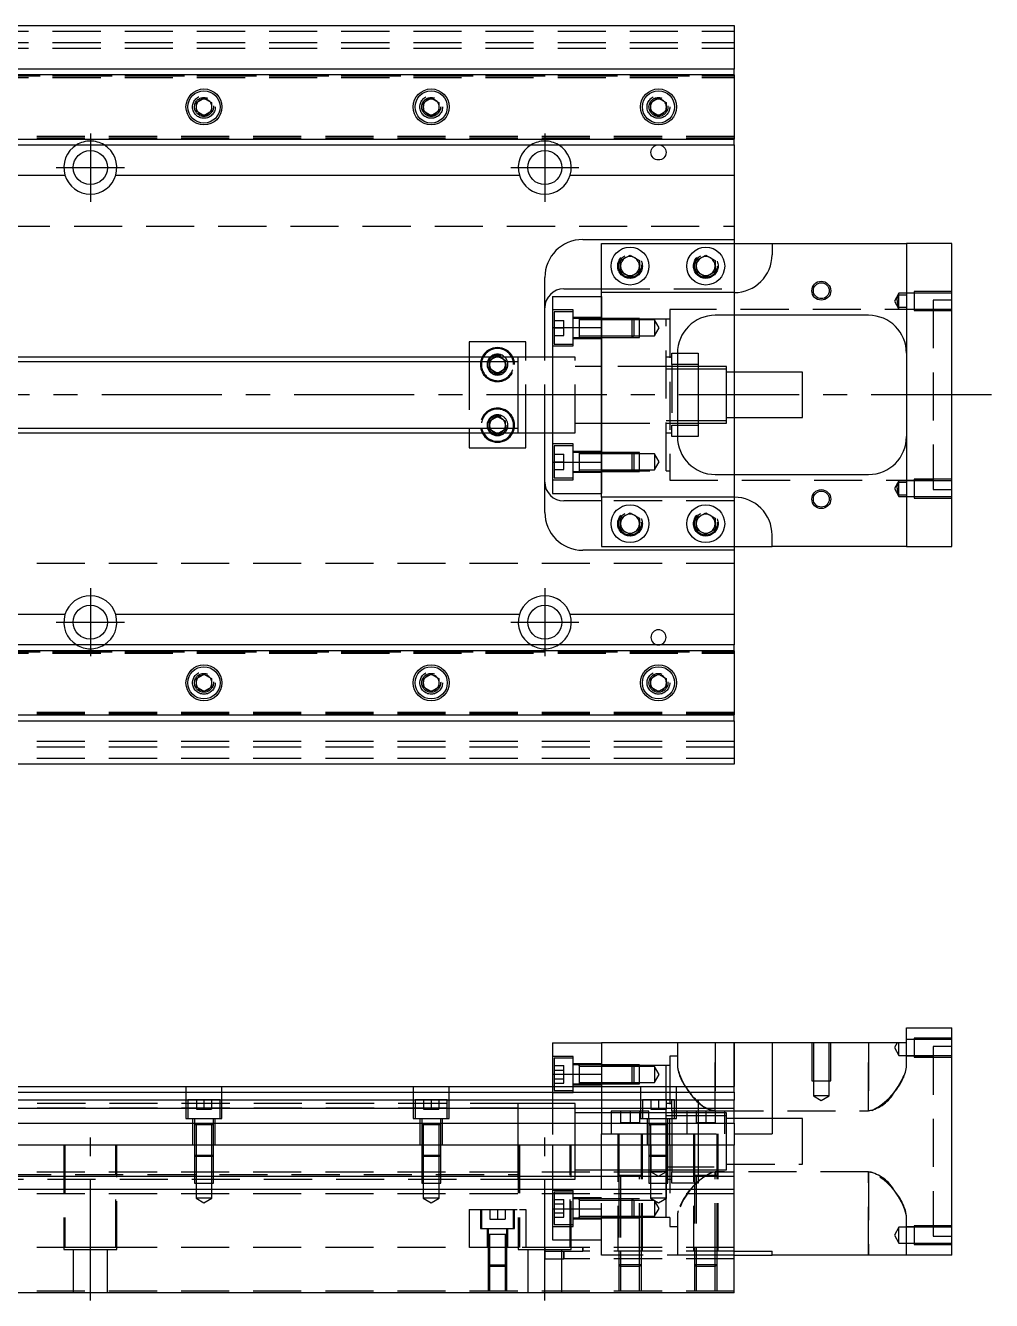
# Model space of a CAD drawing. Extents: x -20 to 806, y -281 to 102.
# Drawn here: x 392.9 to 647.9, y -239 to 97.5 of the extents above; entities that cross this region are included whole.
import ezdxf

# ---------------------------------------------------------------- set-up
doc = ezdxf.new("R2010")
doc.units = 0
doc.linetypes.add('CENTER', pattern=[50.8, 31.75, -6.35, 6.35, -6.35])
doc.linetypes.add('DASHED', pattern=[19.05, 12.7, -6.35])
doc.layers.get('0').update_dxf_attribs({"linetype": 'CONTINUOUS'})
doc.layers.add('CENTER', color=1, linetype='CENTER')

msp = doc.modelspace()

# ---------------------------------------------------------------- linework, layer by layer
at = {"color": 3, "linetype": 'DASHED'}
for p, q in [((0, 96), (580, 96)), ((0, 93), (580, 93)), ((0, 91.5), (580, 91.5)), ((0, 84.2), (580, 84.2)), ((365, 84.204452), (580, 84.204452)), ((0, 83.8), (580, 83.8)), ((442.483582, 76.286038), (442.5, 76)), ((497.5, 76), (497.518502, 76.303588)), ((562.483582, 76.286038), (562.5, 76)), ((580, 68.2), (0, 68.2)), ((580, 67.8), (0, 67.8)), ((580, 67.795548), (365, 67.795548)), ((5.640312, 44.5), (580, 44.5)), ((580, 40), (580, 28)), ((555.477798, 34.364306), (555.5, 34)), ((569.5, 34), (569.520026, 34.346056)), ((545, 28), (580, 28)), ((580, 28), (580, 27)), ((580, 27), (580, 21)), ((627.5, 27.248732), (627.5, 22.248742)), ((637.5, 27.248732), (627.5, 27.248732)), ((545, 26), (545, 17.78342)), ((623.5, 26.848738), (622.287564, 24.748738)), ((622.287564, 24.748738), (623.5, 22.648738)), ((623.016436, 24.911344), (623.060666, 25.226886)), ((623.060666, 25.226886), (623.163852, 25.611128)), ((623.163852, 25.611128), (623.302956, 25.985522)), ((623.302956, 25.985522), (623.5, 26.435254)), ((623.5, 26.435254), (623.5, 26.848738)), ((627.5, 26.848738), (623.5, 26.848738)), ((623.5, 23.06222), (623.5, 26.435794)), ((623.5, 26.435254), (625.5, 26.435254)), ((637.5, 26.848738), (627.5, 26.848738)), ((632.5, 25), (632.5, -25)), ((637.5, 25), (632.5, 25)), ((537.5, 22.42767), (532, 22.42767)), ((532.5, 21.92767), (532.5, 13.42767)), ((537.5, 21.92767), (532.5, 21.92767)), ((537.5, 12.92767), (537.5, 22.42767)), ((545, 20.42767), (537.5, 20.42767)), ((563, 22.5), (563, -22.5)), ((632.5, 22.5), (563, 22.5)), ((623.5, 22.648738), (623.5, 23.06222)), ((625.5, 23.06222), (623.5, 23.06222)), ((623.5, 22.648738), (627.5, 22.648738)), ((627.5, 22.648738), (637.5, 22.648738)), ((627.5, 22.248742), (637.5, 22.248742)), ((532.5, 19.67767), (535, 19.67767)), ((532.5, 17.67767), (535, 17.67767)), ((535, 17.67767), (535, 19.67767)), ((535, 15.67767), (535, 17.67767)), ((539.1, 20.17767), (537.5, 20.17767)), ((539.1, 20.17767), (539.095, 20.17767)), ((539.1, 20.17767), (539.1, 19.92022)), ((539.105, 20.17767), (539.1, 20.17767)), ((544.99998, 20.17767), (539.1, 20.17767)), ((539.1, 19.92022), (539.1, 15.435068)), ((544.99998, 19.77767), (539.1, 19.77767)), ((553.1, 20.17767), (545, 20.17767)), ((553.1, 20.177664), (545, 20.177664)), ((562, 20), (545, 20)), ((553.5, 19.77767), (545, 19.77767)), ((553.1, 15.17767), (553.1, 20.17767)), ((553.5, 19.77767), (553.1, 20.17767)), ((555, 20.177664), (553.10002, 20.177664)), ((553.5, 19.77767), (553.5, 15.57767)), ((555, 19.77767), (553.50002, 19.77767)), ((555, 15.177674), (555, 20.177664)), ((559, 19.77767), (555, 19.77767)), ((559, 19.77767), (559, 15.57767)), ((560.212436, 17.67767), (559, 19.77767)), ((559, 15.57767), (560.212436, 17.67767)), ((562, -20), (562, 20)), ((563, 20), (562, 20)), ((532.5, 15.67767), (535, 15.67767)), ((537.5, 15.17767), (539.1, 15.17767)), ((537.5, 14.92767), (545, 14.92767)), ((539.095, 15.17767), (539.1, 15.17767)), ((539.1, 15.57767), (544.99998, 15.57767)), ((539.1, 15.435068), (539.1, 15.17767)), ((539.1, 15.17767), (539.105, 15.17767)), ((539.1, 15.17767), (544.99998, 15.17767)), ((545, 15.57767), (553.5, 15.57767)), ((545, 15.177674), (553.1, 15.177674)), ((545, 15.17767), (553.1, 15.17767)), ((553.1, 15.17767), (553.5, 15.57767)), ((553.10002, 15.177674), (555, 15.177674)), ((553.50002, 15.57767), (555, 15.57767)), ((555, 15.57767), (559, 15.57767)), ((516.964102, 10), (517.5, 10.309402)), ((517.5, 10.309402), (518.035898, 10)), ((532, 12.92767), (537.5, 12.92767)), ((532.5, 13.42767), (537.5, 13.42767)), ((563.5, 11), (565, 11)), ((563.5, 8), (563.5, 11)), ((510, 10), (510, 8.75)), ((510, 8.75), (510, -8.75)), ((515.5, 9.1547), (516.964102, 10)), ((515.5, 8.75), (515.5, 9.1547)), ((515.5, 6.8453), (515.5, 8.75)), ((517.5, 5.690598), (515.5, 6.8453)), ((519.5, 6.8453), (517.5, 5.690598)), ((518.035898, 10), (519.5, 9.1547)), ((519.5, 9.1547), (519.5, 8.75)), ((519.5, 8.75), (519.5, 6.8453)), ((519.983582, 8.286038), (520, 8)), ((525, -10), (525, 10)), ((530, -10), (530, 10)), ((538, 10), (532, 10)), ((538, -10), (538, 10)), ((545, 7.5), (538, 7.5)), ((562, 7.5), (545, 7.5)), ((562, 7.5), (561.995, 7.5)), ((563.5, 10), (562, 10)), ((563.5, 7.5), (562, 7.5)), ((562.005, 7.5), (562, 7.5)), ((563.5, 6.75), (562, 6.75)), ((563.5, 8), (563.5, -8)), ((565, 8), (563.5, 8)), ((565, 7.5), (563.5, 7.5)), ((565, 6.75), (563.5, 6.75)), ((570.5, 7.5), (565, 7.5)), ((570.5, 6.75), (565, 6.75)), ((580, 6), (580, -6)), ((515.5, -6.8453), (517.5, -5.690598)), ((517.5, -5.690598), (519.5, -6.8453)), ((510, -8.75), (510, -10)), ((515, -8), (515.018502, -7.696412)), ((515.5, -8.75), (515.5, -6.8453)), ((515.5, -9.1547), (515.5, -8.75)), ((516.964102, -10), (515.5, -9.1547)), ((517.5, -10.309402), (516.964102, -10)), ((518.035898, -10), (517.5, -10.309402)), ((519.5, -9.1547), (518.035898, -10)), ((519.5, -6.8453), (519.5, -8.75)), ((519.5, -8.75), (519.5, -9.1547)), ((523, -10), (523, -9.999498)), ((532, -10), (538, -10)), ((538, -7.5), (545, -7.5)), ((545, -7.5), (562, -7.5)), ((561.995, -7.5), (562, -7.5)), ((562, -6.75), (563.5, -6.75)), ((562, -7.5), (563.5, -7.5)), ((562, -7.5), (562.005, -7.5)), ((562, -10), (563.5, -10)), ((563.5, -6.75), (565, -6.75)), ((563.5, -7.5), (565, -7.5)), ((563.5, -8), (565, -8)), ((563.5, -11), (563.5, -8)), ((565, -6.75), (570.5, -6.75)), ((565, -7.5), (570.5, -7.5)), ((537.5, -12.92767), (532, -12.92767)), ((532.5, -13.42767), (532.5, -21.92767)), ((537.5, -13.42767), (532.5, -13.42767)), ((537.5, -22.42767), (537.5, -12.92767)), ((565, -11), (563.5, -11)), ((532.5, -15.67767), (535, -15.67767)), ((535, -17.67767), (535, -15.67767)), ((545, -14.92767), (537.5, -14.92767)), ((539.1, -15.17767), (537.5, -15.17767)), ((539.1, -15.17767), (539.095, -15.17767)), ((539.1, -15.17767), (539.1, -15.435118)), ((539.105, -15.17767), (539.1, -15.17767)), ((544.99998, -15.17767), (539.1, -15.17767)), ((539.1, -15.435118), (539.1, -19.920272)), ((544.99998, -15.57767), (539.1, -15.57767)), ((553.1, -15.17767), (545, -15.17767)), ((553.1, -15.177674), (545, -15.177674)), ((553.5, -15.57767), (545, -15.57767)), ((553.1, -20.17767), (553.1, -15.17767)), ((553.5, -15.57767), (553.1, -15.17767)), ((555, -15.177674), (553.10002, -15.177674)), ((553.5, -15.57767), (553.5, -19.77767)), ((555, -15.57767), (553.50002, -15.57767)), ((555, -20.177664), (555, -15.177674)), ((559, -15.57767), (555, -15.57767)), ((559, -15.57767), (559, -19.77767)), ((560.212436, -17.67767), (559, -15.57767)), ((532.5, -17.67767), (535, -17.67767)), ((532.5, -19.67767), (535, -19.67767)), ((535, -19.67767), (535, -17.67767)), ((537.5, -20.17767), (539.1, -20.17767)), ((539.095, -20.17767), (539.1, -20.17767)), ((539.1, -19.77767), (544.99998, -19.77767)), ((539.1, -19.920272), (539.1, -20.17767)), ((539.1, -20.17767), (539.105, -20.17767)), ((539.1, -20.17767), (544.99998, -20.17767)), ((545, -17.78342), (545, -26)), ((545, -19.77767), (553.5, -19.77767)), ((545, -20), (562, -20)), ((545, -20.177664), (553.1, -20.177664)), ((545, -20.17767), (553.1, -20.17767)), ((553.1, -20.17767), (553.5, -19.77767)), ((553.10002, -20.177664), (555, -20.177664)), ((553.50002, -19.77767), (555, -19.77767)), ((555, -19.77767), (559, -19.77767)), ((559, -19.77767), (560.212436, -17.67767)), ((562, -20), (563, -20)), ((532, -22.42767), (537.5, -22.42767)), ((532.5, -21.92767), (537.5, -21.92767)), ((537.5, -20.42767), (545, -20.42767)), ((563, -22.5), (632.5, -22.5)), ((580, -21), (580, -27)), ((623.5, -22.648738), (622.287564, -24.748738)), ((623.163852, -23.886348), (623.302956, -23.511954)), ((623.302956, -23.511954), (623.5, -23.06222)), ((623.5, -23.06222), (623.5, -22.648738)), ((627.5, -22.648738), (623.5, -22.648738)), ((623.5, -26.435254), (623.5, -23.06168)), ((623.5, -23.06222), (625.5, -23.06222)), ((627.5, -22.248742), (627.5, -27.248732)), ((637.5, -22.248742), (627.5, -22.248742)), ((637.5, -22.648738), (627.5, -22.648738)), ((622.287564, -24.748738), (623.5, -26.848738)), ((623.016436, -24.586132), (623.060666, -24.27059)), ((623.060666, -24.27059), (623.163852, -23.886348)), ((623.5, -26.848738), (623.5, -26.435254)), ((625.5, -26.435254), (623.5, -26.435254)), ((623.5, -26.848738), (627.5, -26.848738)), ((627.5, -26.848738), (637.5, -26.848738)), ((632.5, -25), (637.5, -25)), ((580, -28), (545, -28)), ((580, -27), (580, -28)), ((580, -28), (580, -40)), ((627.5, -27.248732), (637.5, -27.248732)), ((555.477798, -33.635694), (555.5, -34)), ((575.477798, -33.635694), (575.5, -34)), ((580, -44.5), (5.640312, -44.5)), ((0, -67.8), (580, -67.8)), ((0, -68.2), (580, -68.2)), ((365, -67.795548), (580, -67.795548)), ((442.483582, -75.713962), (442.5, -76)), ((502.483582, -75.713962), (502.5, -76)), ((562.483582, -75.713962), (562.5, -76)), ((580, -83.8), (0, -83.8)), ((580, -84.2), (0, -84.2)), ((580, -84.204452), (365, -84.204452)), ((580, -91.5), (0, -91.5)), ((580, -93), (0, -93)), ((580, -96), (0, -96)), ((565, -171.03), (565, -177.402214)), ((575, -188.952252), (575, -171.03)), ((575, -171.03), (575, -188.952252)), ((580, -171.03), (580, -182.53)), ((600.500006, -171.03), (600.500006, -181.03)), ((600.9, -171.03), (600.9, -181.03)), ((605.1, -181.03), (605.1, -171.03)), ((605.499994, -181.03), (605.499994, -171.03)), ((615.5, -171.03), (615.5, -188.952252)), ((615.5, -188.952252), (615.5, -171.03)), ((623.009982, -171.03), (622.287564, -172.281262)), ((623.5, -174.381262), (623.5, -171.03)), ((627.5, -170.181262), (625.5, -170.181262)), ((625.5, -177.402214), (625.5, -171.03)), ((627.5, -169.781268), (627.5, -174.781258)), ((637.5, -169.781268), (627.5, -169.781268)), ((637.5, -170.181262), (627.5, -170.181262)), ((537.5, -174.60233), (532, -174.60233)), ((537.5, -179.35233), (537.5, -174.60233)), ((563, -174.53), (563, -191.03)), ((565, -174.53), (563, -174.53)), ((622.287564, -172.281262), (623.5, -174.381262)), ((623.5, -174.381262), (627.5, -174.381262)), ((632.5, -174.53), (625.5, -174.53)), ((627.5, -174.381262), (637.5, -174.381262)), ((627.5, -174.781258), (637.5, -174.781258)), ((632.5, -172.03), (632.5, -222.03)), ((637.5, -172.03), (632.5, -172.03)), ((532.5, -175.10233), (532.5, -179.35233)), ((537.5, -175.10233), (532.5, -175.10233)), ((532.5, -177.04293), (535, -177.04293)), ((532.5, -178.19763), (535, -178.19763)), ((535, -178.19763), (535, -177.04293)), ((535, -180.507032), (535, -178.19763)), ((545, -176.60233), (537.5, -176.60233)), ((539.1, -176.85233), (537.5, -176.85233)), ((539.1, -176.85233), (539.095, -176.85233)), ((539.1, -176.852326), (539.1, -176.853182)), ((539.1, -176.85233), (539.1, -177.10978)), ((539.1, -177.109798), (539.1, -176.85233)), ((544.99998, -176.85233), (539.1, -176.85233)), ((539.105, -176.85233), (539.1, -176.85233)), ((539.1, -177.10978), (539.1, -179.35233)), ((544.99998, -177.25233), (539.1, -177.25233)), ((553.1, -176.85233), (545, -176.85233)), ((553.100006, -176.852336), (545, -176.852336)), ((553.27767, -177.03), (545, -177.03)), ((553.5, -177.25233), (545, -177.25233)), ((553.1, -179.35233), (553.1, -176.85233)), ((553.5, -177.25233), (553.1, -176.85233)), ((555, -176.852336), (553.10002, -176.852336)), ((555, -177.03), (553.27767, -177.03)), ((553.5, -177.25233), (553.5, -181.45233)), ((555, -177.25233), (553.50002, -177.25233)), ((555, -181.852326), (555, -176.852336)), ((562, -177.03), (555, -177.03)), ((559, -177.25233), (555, -177.25233)), ((559, -177.25233), (559, -181.45233)), ((560.212436, -179.35233), (559, -177.25233)), ((562, -186.03), (562, -177.03)), ((563, -177.03), (562, -177.03)), ((532.5, -179.35233), (532.5, -182.53)), ((532.5, -180.507032), (535, -180.507032)), ((532.5, -181.661732), (535, -181.661732)), ((535, -181.661732), (535, -180.507032)), ((537.5, -184.10233), (537.5, -179.35233)), ((539.1, -179.2023), (539.1, -179.48317)), ((539.1, -179.35233), (539.1, -181.119324)), ((539.1, -181.119324), (539.1, -181.594932)), ((539.1, -181.119328), (539.1, -181.852336)), ((539.1, -181.45233), (544.99998, -181.45233)), ((539.1, -181.594932), (539.1, -181.85233)), ((545, -181.45233), (553.5, -181.45233)), ((553.1, -181.85233), (553.1, -179.35233)), ((553.1, -181.85233), (553.5, -181.45233)), ((553.50002, -181.45233), (555, -181.45233)), ((555, -181.45233), (559, -181.45233)), ((559, -181.45233), (560.212436, -179.35233)), ((600.500006, -181.03), (605.499994, -181.03)), ((600.9, -181.03), (600.9, -185.03)), ((605.1, -185.03), (605.1, -181.03)), ((435.25, -182.53), (435.25, -191.03)), ((444.75, -191.03), (444.75, -182.53)), ((495.25, -182.53), (495.25, -191.03)), ((504.75, -191.03), (504.75, -182.53)), ((532, -182.53), (532, -198.03)), ((532, -184.10233), (537.5, -184.10233)), ((532.5, -182.53), (532.5, -183.60233)), ((532.5, -183.60233), (537.5, -183.60233)), ((537.5, -181.85233), (539.1, -181.85233)), ((537.5, -182.10233), (545, -182.10233)), ((539.095, -181.85233), (539.1, -181.85233)), ((539.1, -181.85233), (544.99998, -181.85233)), ((539.1, -181.85233), (539.105, -181.85233)), ((545, -181.852326), (553.1, -181.852326)), ((545, -181.85233), (553.1, -181.85233)), ((545, -182.53), (545, -195.03)), ((553.10002, -181.852326), (555, -181.852326)), ((555.25, -182.53), (555.25, -191.03)), ((564.75, -191.03), (564.75, -182.53)), ((603, -185.03), (600.9, -185.03)), ((600.9, -185.03), (603, -186.242436)), ((605.1, -185.03), (603, -185.03)), ((603, -186.242436), (605.1, -185.03)), ((523, -188.28), (25, -188.28)), ((523, -187.03), (364.5, -187.03)), ((444.25, -186.03), (435.75, -186.03)), ((435.75, -186.03), (435.75, -191.03)), ((438, -186.03), (438, -188.53)), ((440, -186.03), (440, -188.53)), ((442, -186.03), (442, -188.53)), ((444.25, -191.03), (444.25, -186.03)), ((504.25, -186.03), (495.75, -186.03)), ((495.75, -186.03), (495.75, -191.03)), ((498, -186.03), (498, -188.53)), ((500, -186.03), (500, -188.53)), ((502, -186.03), (502, -188.53)), ((504.25, -191.03), (504.25, -186.03)), ((523, -187.03), (522.995, -187.03)), ((523, -187.030502), (523, -187.03)), ((532, -187.03), (523, -187.03)), ((523.005, -187.03), (523, -187.03)), ((523, -197.230066), (523, -187.030502)), ((538, -187.03), (532, -187.03)), ((538, -197.03), (538, -187.03)), ((564.25, -186.03), (555.75, -186.03)), ((555.75, -186.03), (555.75, -191.03)), ((558, -186.03), (558, -188.53)), ((560, -186.03), (560, -188.53)), ((562, -186.03), (562, -188.53)), ((563.5, -187.03), (562, -187.03)), ((563.5, -189.03), (563.5, -186.03)), ((564.25, -186.03), (570.5, -186.03)), ((564.25, -191.03), (564.25, -186.03)), ((570.5, -186.03), (570.5, -189.03)), ((435.25, -191.03), (444.75, -191.03)), ((437, -191.03), (437, -198.03)), ((437.5, -191.03), (437.5, -192.63)), ((438, -188.53), (440, -188.53)), ((440, -188.53), (442, -188.53)), ((442.5, -192.63), (442.5, -191.03)), ((443, -198.03), (443, -191.03)), ((495.25, -191.03), (504.75, -191.03)), ((497, -191.03), (497, -198.03)), ((497.5, -191.03), (497.5, -192.63)), ((498, -188.53), (500, -188.53)), ((500, -188.53), (502, -188.53)), ((502.5, -192.63), (502.5, -191.03)), ((503, -198.03), (503, -191.03)), ((545, -189.53), (538, -189.53)), ((547.5, -189.53), (545, -189.53)), ((555.75, -189.03), (547.5, -189.03)), ((547.5, -189.03), (547.5, -195.03)), ((555.75, -189.53), (547.5, -189.53)), ((550, -189.03), (550, -192.03)), ((552.5, -189.03), (552.5, -192.03)), ((555, -189.03), (555, -192.03)), ((555.25, -191.03), (564.75, -191.03)), ((557.5, -189.03), (555.75, -189.03)), ((557.5, -189.53), (555.75, -189.53)), ((557, -191.03), (557, -198.03)), ((557.5, -191.03), (557.5, -189.03)), ((562, -189.53), (557.5, -189.53)), ((557.5, -191.03), (557.5, -192.63)), ((558, -188.53), (560, -188.53)), ((560, -188.53), (562, -188.53)), ((562, -189.53), (561.995, -189.53)), ((562, -191.03), (562, -188.53)), ((562.005, -189.53), (562, -189.53)), ((563.5, -189.53), (562, -189.53)), ((563.5, -190.28), (562, -190.28)), ((562, -192.628864), (562, -191.03)), ((562.5, -192.63), (562.5, -191.03)), ((563, -198.03), (563, -191.03)), ((564.25, -189.03), (563.5, -189.03)), ((563.5, -189.03), (563.5, -191.03)), ((564.25, -189.53), (563.5, -189.53)), ((564.25, -190.28), (563.5, -190.28)), ((563.5, -191.03), (563.5, -195.03)), ((567.5, -189.03), (564.25, -189.03)), ((567.5, -189.53), (564.25, -189.53)), ((567.5, -190.28), (564.25, -190.28)), ((577.5, -189.03), (567.5, -189.03)), ((567.5, -189.03), (567.5, -195.03)), ((570.5, -189.53), (567.5, -189.53)), ((570.5, -190.28), (567.5, -190.28)), ((570, -189.03), (570, -192.03)), ((570.5, -189.03), (570.5, -195.03)), ((577.5, -189.53), (570.5, -189.53)), ((577.5, -190.28), (570.5, -190.28)), ((572.5, -189.03), (572.5, -192.03)), ((575, -188.952252), (615.5, -188.952252)), ((575, -189.03), (575, -192.03)), ((577.5, -195.03), (577.5, -189.03)), ((578, -189.53), (577.5, -189.53)), ((578, -190.28), (577.5, -190.28)), ((578, -195.03), (578, -189.53)), ((580, -191.03), (578, -191.03)), ((590, -191.03), (580, -191.03)), ((598, -191.03), (590, -191.03)), ((598, -197.03), (598, -191.03)), ((615.847748, -188.936468), (615.5, -188.952252)), ((616.192382, -188.890138), (615.847748, -188.936468)), ((616.427222, -188.841004), (616.192382, -188.890138)), ((437.5, -192.625), (437.5, -192.63)), ((437.757468, -192.63), (437.5, -192.63)), ((437.5, -192.63), (437.5, -198.02998)), ((437.5, -192.63), (437.5, -192.635)), ((442.242552, -192.63), (437.757468, -192.63)), ((437.9, -192.63), (437.9, -198.02998)), ((442.1, -198.02998), (442.1, -192.63)), ((442.5, -192.63), (442.242552, -192.63)), ((442.5, -192.63), (442.5, -192.625)), ((442.5, -198.02998), (442.5, -192.63)), ((442.5, -192.635), (442.5, -192.63)), ((497.5, -192.625), (497.5, -192.63)), ((497.757468, -192.63), (497.5, -192.63)), ((497.5, -192.63), (497.5, -198.02998)), ((497.5, -192.63), (497.5, -192.635)), ((502.242552, -192.63), (497.757468, -192.63)), ((497.9, -192.63), (497.9, -198.02998)), ((502.1, -198.02998), (502.1, -192.63)), ((502.5, -192.63), (502.242552, -192.63)), ((502.5, -192.63), (502.5, -192.625)), ((502.5, -198.02998), (502.5, -192.63)), ((502.5, -192.635), (502.5, -192.63)), ((545, -198.03), (545, -195.03)), ((545, -195.03), (557.5, -195.03)), ((549.25, -195.03), (549.25, -226.03)), ((549.5, -195.03), (549.5, -198.03)), ((550, -192.03), (552.5, -192.03)), ((552.5, -192.03), (555, -192.03)), ((555.5, -206.035), (555.5, -195.03)), ((555.75, -226.03), (555.75, -195.03)), ((557.5, -192.625), (557.5, -192.63)), ((557.5, -192.63), (557.757448, -192.63)), ((557.757468, -192.63), (557.5, -192.63)), ((557.5, -192.63), (557.5, -198.02998)), ((557.5, -192.63), (557.5, -192.635)), ((557.5, -195.03), (557.9, -195.03)), ((562.242552, -192.63), (557.757468, -192.63)), ((557.9, -192.63), (557.9, -198.02998)), ((557.9, -195.03), (562.1, -195.03)), ((562, -195.03), (562, -192.628864)), ((562, -197.03), (562, -195.03)), ((562.1, -198.02998), (562.1, -192.63)), ((562.1, -195.03), (562.5, -195.03)), ((562.5, -192.63), (562.242552, -192.63)), ((562.242602, -192.63), (562.5, -192.63)), ((562.5, -192.63), (562.5, -192.625)), ((562.5, -198.02998), (562.5, -192.63)), ((562.5, -192.635), (562.5, -192.63)), ((562.5, -195.03), (580, -195.03)), ((563.5, -195.03), (563.5, -205.03)), ((569.25, -195.03), (569.25, -226.03)), ((569.5, -195.03), (569.5, -206.035)), ((570, -192.03), (572.5, -192.03)), ((570.5, -195.03), (570.5, -205.03)), ((572.5, -192.03), (575, -192.03)), ((575.5, -206.035), (575.5, -195.03)), ((575.75, -226.03), (575.75, -195.03)), ((578, -197.03), (578, -195.03)), ((403, -198.03), (403, -225.53)), ((403.291796, -198.03), (403.291796, -225.03)), ((416.708204, -225.03), (416.708204, -198.03)), ((417, -225.53), (417, -198.03)), ((437.5, -198.03), (437.5, -200.63)), ((437.500006, -198.03), (437.500006, -200.630006)), ((437.9, -198.03), (437.9, -201.03)), ((442.1, -201.03), (442.1, -198.03)), ((442.499994, -200.630006), (442.499994, -198.03)), ((442.5, -200.63), (442.5, -198.03)), ((497.5, -198.03), (497.5, -200.63)), ((497.500006, -198.03), (497.500006, -200.630006)), ((497.9, -198.03), (497.9, -201.03)), ((502.1, -201.03), (502.1, -198.03)), ((502.499994, -200.630006), (502.499994, -198.03)), ((502.5, -200.63), (502.5, -198.03)), ((523, -207.03), (523, -197.230066)), ((523, -198.03), (523, -225.53)), ((523.291796, -198.03), (523.291796, -225.03)), ((532, -198.03), (532, -206.33)), ((536.708204, -225.03), (536.708204, -198.03)), ((537, -225.53), (537, -198.03)), ((538, -198.03), (538, -197.03)), ((538, -206.33), (538, -198.03)), ((545, -206.33), (545, -198.03)), ((549.5, -198.03), (549.5, -206.03)), ((557.5, -198.03), (557.5, -200.63)), ((557.500006, -198.03), (557.500006, -200.630006)), ((557.9, -198.03), (557.9, -201.03)), ((558, -198.03), (558, -205.03)), ((562, -198.03), (562, -197.03)), ((562, -205.03), (562, -198.03)), ((562.1, -201.03), (562.1, -198.03)), ((562.499994, -200.630006), (562.499994, -198.03)), ((562.5, -200.63), (562.5, -198.03)), ((563, -198.03), (563, -219.53)), ((578, -204.53), (578, -197.03)), ((598, -203.03), (598, -197.03)), ((437.5, -200.63), (442.5, -200.63)), ((437.5, -200.63), (437.9, -201.03)), ((437.500006, -200.63002), (437.500006, -206.33)), ((442.1, -201.03), (437.9, -201.03)), ((437.9, -201.03002), (437.9, -208.03)), ((442.1, -201.03), (442.5, -200.63)), ((442.1, -208.03), (442.1, -201.03002)), ((442.499994, -206.33), (442.499994, -200.63002)), ((497.5, -200.63), (502.5, -200.63)), ((497.5, -200.63), (497.9, -201.03)), ((497.500006, -200.63002), (497.500006, -206.33)), ((502.1, -201.03), (497.9, -201.03)), ((497.9, -201.03002), (497.9, -208.03)), ((502.1, -201.03), (502.5, -200.63)), ((502.1, -208.03), (502.1, -201.03002)), ((502.499994, -206.33), (502.499994, -200.63002)), ((557.5, -200.63), (562.5, -200.63)), ((557.5, -200.63), (557.9, -201.03)), ((557.500006, -200.63002), (557.500006, -206.33)), ((562.1, -201.03), (557.9, -201.03)), ((557.9, -201.03002), (557.9, -208.03)), ((562.1, -201.03), (562.5, -200.63)), ((562.1, -208.03), (562.1, -201.03002)), ((562.499994, -206.33), (562.499994, -200.63002)), ((580, -205.18), (0, -205.18)), ((538, -204.53), (545, -204.53)), ((545, -204.53), (549.5, -204.53)), ((549.5, -204.53), (562.005, -204.53)), ((562, -205.03), (558, -205.03)), ((558, -205.03), (560, -206.1847)), ((560, -206.1847), (562, -205.03)), ((561.995, -204.53), (570.5, -204.53)), ((562, -203.78), (578, -203.78)), ((562, -217.03), (562, -205.03)), ((562.005, -204.53), (570.5, -204.53)), ((563.5, -205.03), (570.5, -205.03)), ((563.5, -208.03), (563.5, -205.03)), ((570.5, -204.53), (578, -204.53)), ((570.5, -205.03), (570.5, -208.03)), ((574.072778, -205.218996), (574.258914, -205.178876)), ((575, -205.107748), (574.255708, -205.17949)), ((574.258914, -205.178876), (575, -205.107748)), ((615.5, -205.107748), (575, -205.107748)), ((575, -206.02998), (575, -205.107748)), ((575, -205.107748), (575, -206.02998)), ((578, -203.03), (598, -203.03)), ((615.5, -205.107748), (615.5, -227.03)), ((615.5, -227.03), (615.5, -205.107748)), ((615.847748, -205.123532), (615.5, -205.107748)), ((616.192382, -205.169862), (615.847748, -205.123532)), ((616.427222, -205.218996), (616.192382, -205.169862)), ((25, -205.78), (523, -205.78)), ((322.499994, -207.03), (523.005, -207.03)), ((437.500006, -206.33), (437.500006, -208.03)), ((437.500006, -207.03), (442.499994, -207.03)), ((437.500006, -208.03), (442.499994, -208.03)), ((437.9, -208.03), (437.9, -212.03)), ((442.1, -212.03), (442.1, -208.03)), ((442.499994, -208.03), (442.499994, -206.33)), ((497.500006, -206.33), (497.500006, -208.03)), ((497.500006, -207.03), (502.499994, -207.03)), ((497.500006, -208.03), (502.499994, -208.03)), ((497.9, -208.03), (497.9, -212.03)), ((502.1, -212.03), (502.1, -208.03)), ((502.499994, -208.03), (502.499994, -206.33)), ((522.995, -207.03), (523.291796, -207.03)), ((523.291796, -207.03), (532, -207.03)), ((532, -206.33), (532, -209.73)), ((532, -207.03), (536.708204, -207.03)), ((536.708204, -207.03), (538, -207.03)), ((538, -207.03), (538, -206.33)), ((545, -209.73), (545, -206.33)), ((555.500006, -206.03), (549.499994, -206.03)), ((555.500006, -206.03), (549.499994, -206.03)), ((549.5, -206.025), (549.5, -206.03)), ((549.849602, -206.03), (549.5, -206.03)), ((549.5, -206.03), (549.5, -206.33)), ((549.5, -206.03), (549.5, -206.035)), ((549.5, -206.33), (549.5, -209.73)), ((550, -206.03), (550, -206.33)), ((550, -206.33), (550, -209.73)), ((555, -226.02998), (555, -206.03)), ((555.5, -206.03), (555.15035, -206.03)), ((555.5, -226.02998), (555.5, -206.025)), ((557.500006, -206.33), (557.500006, -208.03)), ((557.500006, -208.03), (562.499994, -208.03)), ((557.9, -208.03), (557.9, -212.03)), ((562, -207.03), (563.5, -207.03)), ((562.1, -212.03), (562.1, -208.03)), ((562.499994, -208.03), (562.499994, -206.33)), ((570.5, -208.03), (563.5, -208.03)), ((569.5, -206.025), (569.5, -226.02998)), ((569.5, -206.03), (569.84965, -206.03)), ((569.849602, -206.03), (569.5, -206.03)), ((575.15035, -206.03), (569.849602, -206.03)), ((570, -206.03), (570, -226.02998)), ((575, -226.02998), (575, -206.03)), ((575.150204, -206.03), (575.5, -206.03)), ((575.5, -206.03), (575.15035, -206.03)), ((575.5, -226.02998), (575.5, -206.025)), ((580, -210.88), (0, -210.88)), ((532, -209.73), (532, -214.81342)), ((537.5, -209.95767), (532, -209.95767)), ((532.5, -210.45767), (532.5, -214.70767)), ((536.708204, -210.45767), (532.5, -210.45767)), ((537.5, -210.45767), (536.708204, -210.45767)), ((537.5, -214.70767), (537.5, -209.95767)), ((545, -211.95767), (537.5, -211.95767)), ((545, -226.03), (545, -209.73)), ((549.5, -209.73), (549.5, -226.02998)), ((550, -209.73), (550, -226.02998)), ((442.1, -212.03), (437.9, -212.03)), ((437.9, -212.03), (440, -213.242436)), ((440, -213.242436), (442.1, -212.03)), ((502.1, -212.03), (497.9, -212.03)), ((497.9, -212.03), (500, -213.242436)), ((500, -213.242436), (502.1, -212.03)), ((510, -215.03), (523.291796, -215.03)), ((510, -215.03), (510, -225.03)), ((513, -215.03), (513, -220.03)), ((513.25, -215.03), (513.25, -220.03)), ((515.5, -215.03), (515.5, -217.53)), ((517.5, -215.03), (517.5, -217.53)), ((519.5, -215.03), (519.5, -217.53)), ((521.75, -220.03), (521.75, -215.03)), ((522, -220.03), (522, -215.03)), ((523.291796, -215.03), (525, -215.03)), ((525, -215.03), (525, -225.03)), ((532, -214.81342), (532, -223.03)), ((532, -214.81342), (536.708204, -214.81342)), ((532.5, -212.398268), (535, -212.398268)), ((532.5, -213.552968), (535, -213.552968)), ((532.5, -214.70767), (532.5, -218.95767)), ((535, -213.552968), (535, -212.398268)), ((535, -215.86237), (535, -213.552968)), ((536.708204, -214.81342), (545, -214.81342)), ((539.1, -212.20767), (537.5, -212.20767)), ((537.5, -219.45767), (537.5, -214.70767)), ((539.1, -212.20767), (539.095, -212.20767)), ((539.1, -212.207664), (539.1, -212.60767)), ((539.1, -212.20767), (539.1, -212.465118)), ((539.1, -212.465136), (539.1, -212.20767)), ((544.99998, -212.20767), (539.1, -212.20767)), ((539.105, -212.20767), (539.1, -212.20767)), ((539.1, -212.465118), (539.1, -214.70767)), ((544.99998, -212.60767), (539.1, -212.60767)), ((539.1, -214.565624), (539.1, -214.849714)), ((539.1, -214.70767), (539.1, -216.950272)), ((549.5, -212.20767), (545, -212.20767)), ((549.5, -212.207674), (545, -212.207674)), ((549.5, -212.60767), (545, -212.60767)), ((550, -212.20767), (549.5, -212.20767)), ((550, -212.207674), (549.5, -212.207674)), ((550, -212.60767), (549.5, -212.60767)), ((553.1, -212.20767), (550, -212.20767)), ((553.1, -212.207674), (550, -212.207674)), ((553.5, -212.60767), (550, -212.60767)), ((553.1, -214.70767), (553.1, -212.20767)), ((553.5, -212.60767), (553.1, -212.20767)), ((553.1, -217.20767), (553.1, -214.70767)), ((555, -212.207674), (553.10002, -212.207674)), ((553.5, -212.60767), (553.5, -214.70767)), ((553.5, -214.70767), (553.5, -216.80767)), ((555, -212.60767), (553.50002, -212.60767)), ((559, -212.60767), (555, -212.60767)), ((562.1, -212.03), (557.9, -212.03)), ((557.9, -212.03), (560, -213.242436)), ((559, -212.60767), (559, -216.80767)), ((560.212436, -214.70767), (559, -212.60767)), ((559, -216.80767), (560.212436, -214.70767)), ((560, -213.242436), (562.1, -212.03)), ((515.5, -217.53), (517.5, -217.53)), ((517.5, -217.53), (519.5, -217.53)), ((532.5, -215.86237), (535, -215.86237)), ((532.5, -217.01707), (535, -217.01707)), ((535, -217.01707), (535, -215.86237)), ((537.5, -217.20767), (539.105, -217.20767)), ((537.5, -217.45767), (545, -217.45767)), ((539.095, -217.20767), (544.99998, -217.20767)), ((539.1, -216.80767), (539.1, -217.207674)), ((539.1, -216.80767), (544.99998, -216.80767)), ((539.1, -217.20767), (539.1, -216.95022)), ((539.1, -216.950272), (539.1, -217.20767)), ((539.1, -216.950272), (539.1, -217.20767)), ((545, -216.80767), (549.5, -216.80767)), ((545, -217.03), (549.5, -217.03)), ((545, -217.207664), (549.5, -217.207664)), ((545, -217.20767), (549.5, -217.20767)), ((549.5, -216.80767), (550, -216.80767)), ((549.5, -217.03), (550, -217.03)), ((549.5, -217.207664), (550, -217.207664)), ((549.5, -217.20767), (550, -217.20767)), ((550, -216.80767), (553.5, -216.80767)), ((550, -217.03), (562, -217.03)), ((550, -217.207664), (553.1, -217.207664)), ((550, -217.20767), (553.1, -217.20767)), ((553.1, -217.20767), (553.5, -216.80767)), ((553.10002, -217.207664), (555, -217.207664)), ((553.50002, -216.80767), (555, -216.80767)), ((555, -216.80767), (559, -216.80767)), ((562, -217.03), (563, -217.03)), ((565, -216.657786), (565, -227.03)), ((625.5, -227.03), (625.5, -216.657786)), ((513, -220.03), (522, -220.03)), ((514.75, -220.03), (514.75, -225.03)), ((515, -220.03), (515, -221.635)), ((515, -221.625), (515, -225.02998)), ((515, -221.63), (515.257448, -221.63)), ((515.257468, -221.63), (515, -221.63)), ((519.742552, -221.63), (515.257468, -221.63)), ((515.4, -221.63), (515.4, -225.02998)), ((519.6, -225.02998), (519.6, -221.63)), ((520, -221.63), (519.742552, -221.63)), ((519.742602, -221.63), (520, -221.63)), ((520, -221.635), (520, -220.03)), ((520, -225.02998), (520, -221.625)), ((520.25, -225.03), (520.25, -220.03)), ((532, -219.45767), (537.5, -219.45767)), ((532.5, -218.95767), (537.5, -218.95767)), ((563, -219.53), (565, -219.53)), ((623.5, -219.678738), (622.287564, -221.778738)), ((622.287564, -221.778738), (623.5, -223.878738)), ((623.5, -223.878738), (623.5, -219.678738)), ((627.5, -219.678738), (623.5, -219.678738)), ((625.5, -219.53), (632.5, -219.53)), ((627.5, -219.278742), (627.5, -224.278732)), ((637.5, -219.278742), (627.5, -219.278742)), ((637.5, -219.678738), (627.5, -219.678738)), ((632.5, -222.03), (637.5, -222.03)), ((580, -225.03), (0, -225.03)), ((416.708204, -225.03), (403.291796, -225.03)), ((515, -225.03), (515, -229.63)), ((515.000006, -225.03), (515.000006, -229.630006)), ((515.4, -225.03), (515.4, -230.03)), ((519.6, -230.03), (519.6, -225.03)), ((519.999994, -229.630006), (519.999994, -225.03)), ((520, -229.63), (520, -225.03)), ((536.708204, -225.03), (523.291796, -225.03)), ((530, -225.03), (530, -226.03)), ((532, -223.03), (545, -223.03)), ((540, -226.03), (540, -225.03)), ((540, -225.03), (540, -226.03)), ((623.5, -223.878738), (627.5, -223.878738)), ((627.5, -223.878738), (637.5, -223.878738)), ((627.5, -224.278732), (637.5, -224.278732)), ((403, -225.53), (410, -225.53)), ((405.5, -225.53), (405.5, -237.03)), ((410, -225.53), (417, -225.53)), ((414.5, -237.03), (414.5, -225.53)), ((523, -225.53), (530, -225.53)), ((525.5, -225.53), (525.5, -237.03)), ((530, -225.53), (537, -225.53)), ((530, -226.03), (540, -226.03)), ((530, -226.03), (530, -228.03)), ((530, -228.03), (535, -228.03)), ((534.5, -237.03), (534.5, -225.53)), ((535, -228.03), (535, -226.03)), ((535, -226.03), (535, -228.03)), ((580, -228.03), (535, -228.03)), ((580, -226.03), (540, -226.03)), ((545, -227.03), (545, -226.03)), ((575, -227.03), (545, -227.03)), ((549.5, -226.03), (549.5, -229.53)), ((549.500006, -226.03), (549.500006, -229.530006)), ((550, -226.03), (550, -230.03)), ((555, -230.03), (555, -226.03)), ((555.499994, -229.530006), (555.499994, -226.03)), ((555.5, -229.53), (555.5, -226.03)), ((569.5, -226.03), (569.5, -229.53)), ((569.500006, -226.03), (569.500006, -229.530006)), ((570, -226.03), (570, -230.03)), ((575, -230.03), (575, -226.03)), ((575.5, -227.03), (575, -227.03)), ((575.499994, -229.530006), (575.499994, -226.03)), ((575.5, -229.53), (575.5, -226.03)), ((580, -227.03), (575.5, -227.03)), ((515, -229.63), (520, -229.63)), ((515, -229.63), (515.4, -230.03)), ((515.000006, -229.63002), (515.000006, -236.53)), ((519.6, -230.03), (515.4, -230.03)), ((515.4, -230.03002), (515.4, -236.53)), ((519.6, -230.03), (520, -229.63)), ((519.6, -236.53), (519.6, -230.03002)), ((519.999994, -236.53), (519.999994, -229.63002)), ((549.5, -229.53), (555.5, -229.53)), ((549.5, -229.53), (550, -230.03)), ((549.500006, -229.53002), (549.500006, -236.53)), ((555, -230.03), (550, -230.03)), ((550, -230.03002), (550, -236.53)), ((555, -230.03), (555.5, -229.53)), ((555, -236.53), (555, -230.03002)), ((555.499994, -236.53), (555.499994, -229.53002)), ((569.5, -229.53), (575.5, -229.53)), ((569.5, -229.53), (570, -230.03)), ((569.500006, -229.53002), (569.500006, -236.53)), ((575, -230.03), (570, -230.03)), ((570, -230.03002), (570, -236.53)), ((575, -230.03), (575.5, -229.53)), ((575, -236.53), (575, -230.03002)), ((575.499994, -236.53), (575.499994, -229.53002)), ((580, -236.53), (6.499992, -236.53))]:
    msp.add_line(p, q, dxfattribs=at)
at = {"color": 7, "linetype": 'CONTINUOUS'}
for p, q in [((365, 97.5), (580, 97.5)), ((580, 97.5), (580, 86)), ((580, 86), (365, 86)), ((580, 84.460392), (365, 84.460392)), ((580, 84.460392), (580, 86)), ((580, 84.460392), (580, 67.539608)), ((438, 77.1547), (440, 78.309402)), ((440, 78.309402), (442, 77.1547)), ((498, 77.1547), (500, 78.309402)), ((500, 78.309402), (502, 77.1547)), ((558, 77.1547), (560, 78.309402)), ((560, 78.309402), (562, 77.1547)), ((438, 74.8453), (438, 77.1547)), ((440, 73.690598), (438, 74.8453)), ((442, 74.8453), (440, 73.690598)), ((442, 77.1547), (442, 74.8453)), ((498, 74.8453), (498, 77.1547)), ((500, 73.690598), (498, 74.8453)), ((502, 74.8453), (500, 73.690598)), ((502, 77.1547), (502, 74.8453)), ((558, 74.8453), (558, 77.1547)), ((560, 73.690598), (558, 74.8453)), ((562, 74.8453), (560, 73.690598)), ((562, 77.1547), (562, 74.8453)), ((365, 67.539608), (580, 67.539608)), ((580, 66), (580, 67.539608)), ((365, 66), (580, 66)), ((580, 66), (580, 58)), ((365, 58), (403.291796, 58)), ((416.708204, 58), (523.291796, 58)), ((536.708204, 58), (580, 58)), ((580, 58), (580, 41)), ((540, 41), (580, 41)), ((580, 41), (580, 40)), ((545, 27), (545, 40)), ((545, 40), (590, 40)), ((590, 40), (590, 37)), ((590, 40), (625.5, 40)), ((625.5, 40), (625.5, -40)), ((637.5, 40), (625.5, 40)), ((637.5, -40), (637.5, 40)), ((550, 35.443376), (552.5, 36.886752)), ((550, 32.556624), (550, 35.443376)), ((552.5, 36.886752), (555, 35.443376)), ((555, 35.443376), (555, 32.556624)), ((570, 35.443376), (572.5, 36.886752)), ((570, 32.556624), (570, 35.443376)), ((572.5, 36.886752), (575, 35.443376)), ((575, 35.443376), (575, 32.556624)), ((530, 10), (530, 31)), ((552.5, 31.113248), (550, 32.556624)), ((555, 32.556624), (552.5, 31.113248)), ((572.5, 31.113248), (570, 32.556624)), ((575, 32.556624), (572.5, 31.113248)), ((535, 28), (545, 28)), ((545, 17.78342), (545, 27)), ((580, 27), (545, 27)), ((532, 26), (545, 26)), ((532, 26), (532, 17.78342)), ((615.5, 21), (575, 21)), ((580, 21), (580, 6)), ((532, 17.78342), (532, -17.78342)), ((532, 17.78342), (545, 17.78342)), ((545, 17.78342), (545, -17.78342)), ((545, -17.78342), (545, 17.78342)), ((525, 14), (510, 14)), ((510, 14), (510, 10)), ((525, 10), (525, 14)), ((565, 11), (570.5, 11)), ((565, 11), (565, -11)), ((570.5, 11), (570.5, 8)), ((523, 10), (365, 10)), ((523, 10), (522.995, 10)), ((523, -9.999498), (523, 10)), ((532, 10), (523, 10)), ((523.005, 10), (523, 10)), ((570.5, 8), (565, 8)), ((570.5, 8), (570.5, -8)), ((578, 7.5), (570.5, 7.5)), ((578, 6.75), (570.5, 6.75)), ((578, -7.5), (578, 7.5)), ((598, 6), (578, 6)), ((598, -6), (598, 6)), ((578, -6), (598, -6)), ((580, -6), (580, -21)), ((365, -10), (523, -10)), ((510, -10), (510, -14)), ((522.995, -10), (523, -10)), ((523, -10), (532, -10)), ((523, -10), (523.005, -10)), ((525, -14), (525, -10)), ((530, -31), (530, -10)), ((565, -8), (570.5, -8)), ((570.5, -6.75), (578, -6.75)), ((570.5, -7.5), (578, -7.5)), ((570.5, -8), (570.5, -11)), ((570.5, -11), (565, -11)), ((510, -14), (525, -14)), ((532, -17.78342), (532, -26)), ((532, -17.78342), (545, -17.78342)), ((545, -27), (545, -17.78342)), ((575, -21), (615.5, -21)), ((532, -26), (545, -26)), ((545, -28), (535, -28)), ((580, -27), (545, -27)), ((545, -27), (545, -40)), ((550, -32.556624), (552.5, -31.113248)), ((550, -35.443376), (550, -32.556624)), ((552.5, -31.113248), (555, -32.556624)), ((555, -32.556624), (555, -35.443376)), ((570, -32.556624), (572.5, -31.113248)), ((570, -35.443376), (570, -32.556624)), ((572.5, -31.113248), (575, -32.556624)), ((575, -32.556624), (575, -35.443376)), ((552.5, -36.886752), (550, -35.443376)), ((555, -35.443376), (552.5, -36.886752)), ((572.5, -36.886752), (570, -35.443376)), ((575, -35.443376), (572.5, -36.886752)), ((590, -40), (590, -37)), ((545, -40), (590, -40)), ((580, -40), (580, -41)), ((625.5, -40), (590, -40)), ((625.5, -40), (637.5, -40)), ((580, -41), (540, -41)), ((580, -41), (580, -58)), ((403.291796, -58), (365, -58)), ((523.291796, -58), (416.708204, -58)), ((580, -58), (536.708204, -58)), ((580, -58), (580, -66)), ((580, -66), (365, -66)), ((580, -67.539608), (580, -66)), ((580, -67.539608), (365, -67.539608)), ((580, -67.539608), (580, -84.460392)), ((438, -74.8453), (440, -73.690598)), ((440, -73.690598), (442, -74.8453)), ((498, -74.8453), (500, -73.690598)), ((500, -73.690598), (502, -74.8453)), ((558, -74.8453), (560, -73.690598)), ((560, -73.690598), (562, -74.8453)), ((438, -77.1547), (438, -74.8453)), ((440, -78.309402), (438, -77.1547)), ((442, -77.1547), (440, -78.309402)), ((442, -74.8453), (442, -77.1547)), ((498, -77.1547), (498, -74.8453)), ((500, -78.309402), (498, -77.1547)), ((502, -77.1547), (500, -78.309402)), ((502, -74.8453), (502, -77.1547)), ((558, -77.1547), (558, -74.8453)), ((560, -78.309402), (558, -77.1547)), ((562, -77.1547), (560, -78.309402)), ((562, -74.8453), (562, -77.1547)), ((365, -84.460392), (580, -84.460392)), ((365, -86), (580, -86)), ((580, -86), (580, -84.460392)), ((580, -86), (580, -97.5)), ((580, -97.5), (365, -97.5)), ((625.5, -171.03), (625.5, -167.03)), ((625.5, -167.03), (637.5, -167.03)), ((637.5, -227.03), (637.5, -167.03)), ((532, -171.03), (545, -171.03)), ((532, -171.03), (532, -179.24658)), ((580, -171.03), (545, -171.03)), ((545, -171.03), (545, -182.53)), ((580, -182.53), (580, -171.03)), ((590, -171.03), (580, -171.03)), ((590, -171.03), (590, -195.03)), ((625.5, -171.03), (590, -171.03)), ((532, -179.24658), (545, -179.24658)), ((532, -179.24658), (532, -182.53)), ((364.5, -182.53), (580, -182.53)), ((364.5, -184.069608), (580, -184.069608)), ((580, -184.069608), (580, -182.53)), ((580, -184.069608), (580, -186.15154)), ((580, -186.15154), (364.5, -186.15154)), ((580, -188.366666), (364.5, -188.366666)), ((580, -188.366666), (580, -186.15154)), ((580, -192.211934), (580, -188.366666)), ((364.5, -192.211934), (580, -192.211934)), ((580, -192.211934), (580, -198.03)), ((580, -195.03), (590, -195.03)), ((580, -198.03), (0, -198.03)), ((580, -206.33), (580, -198.03)), ((580, -206.33), (0, -206.33)), ((580, -209.73), (580, -206.33)), ((580, -209.73), (0, -209.73)), ((580, -237.03), (580, -209.73)), ((580, -226.03), (590, -226.03)), ((580, -227.03), (590, -227.03)), ((590, -227.03), (590, -226.03)), ((637.5, -227.03), (590, -227.03)), ((580, -237.03), (0, -237.03))]:
    msp.add_line(p, q, dxfattribs=at)
at = {"color": 3, "linetype": 'CONTINUOUS'}
for p, q in [((523, 8.75), (365, 8.75)), ((365, -8.75), (523, -8.75))]:
    msp.add_line(p, q, dxfattribs=at)
at = {"color": 7, "linetype": 'CONTINUOUS'}
for centre, radius in [((440, 76), 4.75), ((440, 76), 4.25), ((500, 76), 4.75), ((500, 76), 4.25), ((560, 76), 4.75), ((560, 76), 4.25), ((410, 60), 4.5), ((530, 60), 4.5), ((560, 64), 2), ((552.5, 34), 5), ((572.5, 34), 5), ((603, 27.5), 2.1), ((603, -27.5), 2.1), ((552.5, -34), 5), ((572.5, -34), 5), ((410, -60), 4.5), ((530, -60), 4.5), ((440, -76), 4.75), ((440, -76), 4.25), ((500, -76), 4.75), ((500, -76), 4.25), ((560, -76), 4.75), ((560, -76), 4.25)]:
    msp.add_circle(centre, radius, dxfattribs=at)
at = {"color": 3, "linetype": 'DASHED'}
for centre, radius in [((440, 76), 3), ((440, 76), 2.5), ((500, 76), 3), ((500, 76), 2.5), ((560, 76), 3), ((560, 76), 2.5), ((552.5, 34), 3.25), ((572.5, 34), 3.25), ((552.5, 34), 3), ((572.5, 34), 3), ((517.5, 8), 2.5), ((517.5, -8), 2.5), ((552.5, -34), 3.25), ((552.5, -34), 3), ((572.5, -34), 3.25), ((572.5, -34), 3), ((440, -76), 3), ((440, -76), 2.5), ((500, -76), 3), ((500, -76), 2.5), ((560, -76), 3), ((560, -76), 2.5)]:
    msp.add_circle(centre, radius, dxfattribs=at)
at = {"color": 3, "linetype": 'CONTINUOUS'}
for centre in [(603, 27.5), (603, -27.5)]:
    msp.add_circle(centre, 2.5, dxfattribs=at)
at = {"color": 7, "linetype": 'CONTINUOUS'}
for centre, radius, start, end in [((440, 76), 2.1, 137.75279, 162.24721), ((440, 76), 2.1, 102.24721, 137.75279), ((440, 76), 2.1, 77.75279, 102.24721), ((440, 76), 2.1, 42.24721, 77.75279), ((440, 76), 2.1, 17.75279, 42.24721), ((500, 76), 2.1, 137.75279, 162.24721), ((500, 76), 2.1, 102.24721, 137.75279), ((500, 76), 2.1, 77.75279, 102.24721), ((500, 76), 2.1, 42.24721, 77.75279), ((500, 76), 2.1, 17.75279, 42.24721), ((560, 76), 2.1, 137.75279, 162.24721), ((560, 76), 2.1, 102.24721, 137.75279), ((560, 76), 2.1, 77.75279, 102.24721), ((560, 76), 2.1, 42.24721, 77.75279), ((560, 76), 2.1, 17.75279, 42.24721), ((440, 76), 2.1, 162.24721, 180), ((440, 76), 2.1, 180, 197.75279), ((440, 76), 2.1, 197.75279, 222.24721), ((440, 76), 2.1, 222.24721, 257.75279), ((440, 76), 2.1, 282.24721, 317.75279), ((440, 76), 2.1, 317.75279, 342.24721), ((440, 76), 2.1, 342.24721, 17.75279), ((500, 76), 2.1, 162.24721, 180), ((500, 76), 2.1, 180, 197.75279), ((500, 76), 2.1, 197.75279, 222.24721), ((500, 76), 2.1, 222.24721, 257.75279), ((500, 76), 2.1, 282.24721, 317.75279), ((500, 76), 2.1, 317.75279, 342.24721), ((500, 76), 2.1, 342.24721, 17.75279), ((560, 76), 2.1, 162.24721, 180), ((560, 76), 2.1, 180, 197.75279), ((560, 76), 2.1, 197.75279, 222.24721), ((560, 76), 2.1, 222.24721, 257.75279), ((560, 76), 2.1, 282.24721, 317.75279), ((560, 76), 2.1, 317.75279, 342.24721), ((560, 76), 2.1, 342.24721, 17.75279), ((440, 76), 2.1, 257.75279, 282.24721), ((500, 76), 2.1, 257.75279, 282.24721), ((560, 76), 2.1, 257.75279, 282.24721), ((410, 60), 7, 121.002719, 196.60155), ((410, 60), 7, 343.39845, 58.997281), ((530, 60), 7, 121.002719, 196.60155), ((530, 60), 7, 343.39845, 58.997281), ((410, 60), 7, 196.60155, 343.39845), ((530, 60), 7, 196.60155, 343.39845), ((540, 31), 10, 90, 180), ((552.5, 34), 2.5, 120, 180), ((552.5, 34), 2.5, 180, 240), ((552.5, 34), 2.5, 60, 120), ((552.5, 34), 2.5, 0, 60), ((552.5, 34), 2.5, 300, 0), ((572.5, 34), 2.5, 120, 180), ((572.5, 34), 2.5, 180, 240), ((572.5, 34), 2.5, 60, 120), ((572.5, 34), 2.5, 0, 60), ((572.5, 34), 2.5, 300, 0), ((580, 37), 10, 270, 0), ((552.5, 34), 2.5, 240, 300), ((572.5, 34), 2.5, 240, 300), ((535, 23), 5, 90, 180), ((575, 11), 10, 90, 180), ((615.5, 11), 10, 0, 90), ((517.5, 8), 4.5, 26.3878, 153.6122), ((517.5, 8), 4.25, 28.072487, 151.927513), ((517.5, -8), 4.5, 206.3878, 333.6122), ((517.5, -8), 4.25, 208.072487, 331.927513), ((575, -11), 10, 180, 270), ((615.5, -11), 10, 270, 0), ((535, -23), 5, 180, 270), ((580, -37), 10, 0, 90), ((540, -31), 10, 180, 270), ((552.5, -34), 2.5, 120, 180), ((552.5, -34), 2.5, 60, 120), ((552.5, -34), 2.5, 0, 60), ((572.5, -34), 2.5, 120, 180), ((572.5, -34), 2.5, 60, 120), ((572.5, -34), 2.5, 0, 60), ((552.5, -34), 2.5, 180, 240), ((552.5, -34), 2.5, 240, 300), ((552.5, -34), 2.5, 300, 0), ((572.5, -34), 2.5, 180, 240), ((572.5, -34), 2.5, 240, 300), ((572.5, -34), 2.5, 300, 0), ((410, -60), 7, 16.60155, 163.39845), ((530, -60), 7, 16.60155, 163.39845), ((410, -60), 7, 163.39845, 238.997281), ((410, -60), 7, 301.002719, 16.60155), ((530, -60), 7, 163.39845, 238.997281), ((530, -60), 7, 301.002719, 16.60155), ((560, -64), 2, 90, 270), ((560, -64), 2, 270, 90), ((440, -76), 2.1, 102.24721, 137.75279), ((440, -76), 2.1, 77.75279, 102.24721), ((440, -76), 2.1, 42.24721, 77.75279), ((500, -76), 2.1, 102.24721, 137.75279), ((500, -76), 2.1, 77.75279, 102.24721), ((500, -76), 2.1, 42.24721, 77.75279), ((560, -76), 2.1, 102.24721, 137.75279), ((560, -76), 2.1, 77.75279, 102.24721), ((560, -76), 2.1, 42.24721, 77.75279), ((440, -76), 2.1, 162.24721, 180), ((440, -76), 2.1, 180, 197.75279), ((440, -76), 2.1, 137.75279, 162.24721), ((440, -76), 2.1, 197.75279, 222.24721), ((440, -76), 2.1, 17.75279, 42.24721), ((440, -76), 2.1, 317.75279, 342.24721), ((440, -76), 2.1, 342.24721, 17.75279), ((500, -76), 2.1, 162.24721, 180), ((500, -76), 2.1, 180, 197.75279), ((500, -76), 2.1, 137.75279, 162.24721), ((500, -76), 2.1, 197.75279, 222.24721), ((500, -76), 2.1, 17.75279, 42.24721), ((500, -76), 2.1, 317.75279, 342.24721), ((500, -76), 2.1, 342.24721, 17.75279), ((560, -76), 2.1, 162.24721, 180), ((560, -76), 2.1, 180, 197.75279), ((560, -76), 2.1, 137.75279, 162.24721), ((560, -76), 2.1, 197.75279, 222.24721), ((560, -76), 2.1, 17.75279, 42.24721), ((560, -76), 2.1, 317.75279, 342.24721), ((560, -76), 2.1, 342.24721, 17.75279), ((440, -76), 2.1, 222.24721, 257.75279), ((440, -76), 2.1, 257.75279, 282.24721), ((440, -76), 2.1, 282.24721, 317.75279), ((500, -76), 2.1, 222.24721, 257.75279), ((500, -76), 2.1, 257.75279, 282.24721), ((500, -76), 2.1, 282.24721, 317.75279), ((560, -76), 2.1, 222.24721, 257.75279), ((560, -76), 2.1, 257.75279, 282.24721), ((560, -76), 2.1, 282.24721, 317.75279)]:
    msp.add_arc(centre, radius, start, end, dxfattribs=at)
at = {"color": 3, "linetype": 'DASHED'}
for centre, radius, start, end in [((410, 60), 7, 58.997281, 121.002719), ((530, 60), 7, 58.997281, 121.002719), ((626.951784, 24.952686), 3.935565, 180.60188226, 208.70854311), ((517.5, 8), 2.75, 46.658242, 133.341758), ((517.5, 8), 2.1, 77.75279, 102.24721), ((517.5, 8), 4.5, 170.405932, 0), ((517.5, 8), 4.5, 153.6122, 170.405932), ((517.5, 8), 4.25, 169.835751, 0), ((517.5, 8), 4.25, 151.927513, 169.835751), ((517.5, 8), 2.75, 180, 15.82662), ((517.5, 8), 2.75, 164.17338, 180), ((517.5, 8), 2.75, 133.341758, 164.17338), ((517.5, 8), 2.1, 162.24721, 180), ((517.5, 8), 2.1, 180, 197.75279), ((517.5, 8), 2.1, 159.075168, 162.24721), ((517.5, 8), 2.1, 197.75279, 222.24721), ((517.5, 8), 2.1, 137.75279, 159.075168), ((517.5, 8), 2.1, 107.75279, 137.75279), ((517.5, 8), 2.1, 102.24721, 107.75279), ((517.5, 8), 2.1, 72.24721, 77.75279), ((517.5, 8), 2.1, 42.24721, 72.24721), ((517.5, 8), 2.1, 20.924832, 42.24721), ((517.5, 8), 2.1, 317.75279, 342.24721), ((517.5, 8), 2.75, 15.82662, 46.658242), ((517.5, 8), 2.1, 17.75279, 20.924832), ((517.5, 8), 2.1, 342.24721, 17.75279), ((517.5, 8), 4.25, 10.164249, 28.072487), ((517.5, 8), 4.5, 9.594068, 26.3878), ((517.5, 8), 4.25, 0, 10.164249), ((517.5, 8), 4.5, 0, 9.594068), ((517.5, 8), 2.1, 222.24721, 257.75279), ((517.5, 8), 2.1, 257.75279, 282.24721), ((517.5, 8), 2.1, 282.24721, 317.75279), ((517.5, -8), 4.5, 0, 189.594068), ((517.5, -8), 4.25, 0, 190.164249), ((517.5, -8), 2.75, 344.17338, 180), ((517.5, -8), 2.1, 137.75279, 162.24721), ((517.5, -8), 2.1, 102.24721, 137.75279), ((517.5, -8), 2.1, 77.75279, 102.24721), ((517.5, -8), 2.1, 42.24721, 77.75279), ((517.5, -8), 2.1, 17.75279, 42.24721), ((517.5, -8), 4.5, 189.594068, 206.3878), ((517.5, -8), 4.25, 190.164249, 208.072487), ((517.5, -8), 2.75, 180, 195.82662), ((517.5, -8), 2.75, 195.82662, 226.658242), ((517.5, -8), 2.1, 162.24721, 180), ((517.5, -8), 2.1, 180, 197.75279), ((517.5, -8), 2.1, 197.75279, 200.924832), ((517.5, -8), 2.1, 200.924832, 222.24721), ((517.5, -8), 2.75, 226.658242, 313.341758), ((517.5, -8), 2.1, 222.24721, 252.24721), ((517.5, -8), 2.1, 252.24721, 257.75279), ((517.5, -8), 2.1, 257.75279, 282.24721), ((517.5, -8), 2.1, 282.24721, 287.75279), ((517.5, -8), 2.1, 287.75279, 317.75279), ((517.5, -8), 2.1, 317.75279, 339.075168), ((517.5, -8), 2.75, 313.341758, 344.17338), ((517.5, -8), 2.1, 339.075168, 342.24721), ((517.5, -8), 2.1, 342.24721, 17.75279), ((517.5, -8), 4.25, 331.927513, 349.835751), ((517.5, -8), 4.5, 333.6122, 350.405932), ((517.5, -8), 4.25, 349.835751, 0), ((517.5, -8), 4.5, 350.405932, 0), ((626.95178, -24.544789), 3.935561, 180.60189743, 208.70855827), ((410, -60), 7, 238.997281, 301.002719), ((530, -60), 7, 238.997281, 301.002719), ((577.917859, -175.180248), 13.107563, 189.759785, 221.86184955), ((581.674954, -173.657528), 17.090252, 192.656903, 229.161821), ((608.4387, -173.187365), 17.574211, 297.03658446, 346.12340483), ((612.582141, -175.180248), 13.107563, 318.13815045, 350.240215), ((576.823107, -179.295691), 9.827151, 208.11991306, 259.3087055), ((613.676893, -179.295691), 9.827151, 280.6912945, 331.88008694), ((575.637516, -182.273702), 6.70891, 220.013548, 264.547231), ((582.0613, -220.872635), 17.574211, 117.03658446, 166.12340483), ((581.78864, -220.975156), 17.499947, 115.49641242, 161.42811956), ((613.676893, -214.764309), 9.827151, 28.11991306, 79.3087055), ((608.4387, -220.872635), 17.574211, 13.87659517, 62.96341554), ((612.582141, -218.879752), 13.107563, 9.759785, 41.86184955), ((569.622059, -216.749601), 4.622971, 163.04601178, 178.86199356)]:
    msp.add_arc(centre, radius, start, end, dxfattribs=at)
at = {"layer": 'CENTER', "color": 1, "linetype": 'CENTER'}
for p, q in [((410, 69), (410, 51)), ((530, 69), (530, 51)), ((401, 60), (419, 60)), ((521, 60), (539, 60)), ((647.945, 0), (-20, 0)), ((410, -51), (410, -69)), ((530, -51), (530, -69)), ((401, -60), (419, -60)), ((521, -60), (539, -60)), ((410, -239.03), (410, -196.03)), ((530, -239.03), (530, -196.03))]:
    msp.add_line(p, q, dxfattribs=at)

doc.saveas('drawing.dxf')
